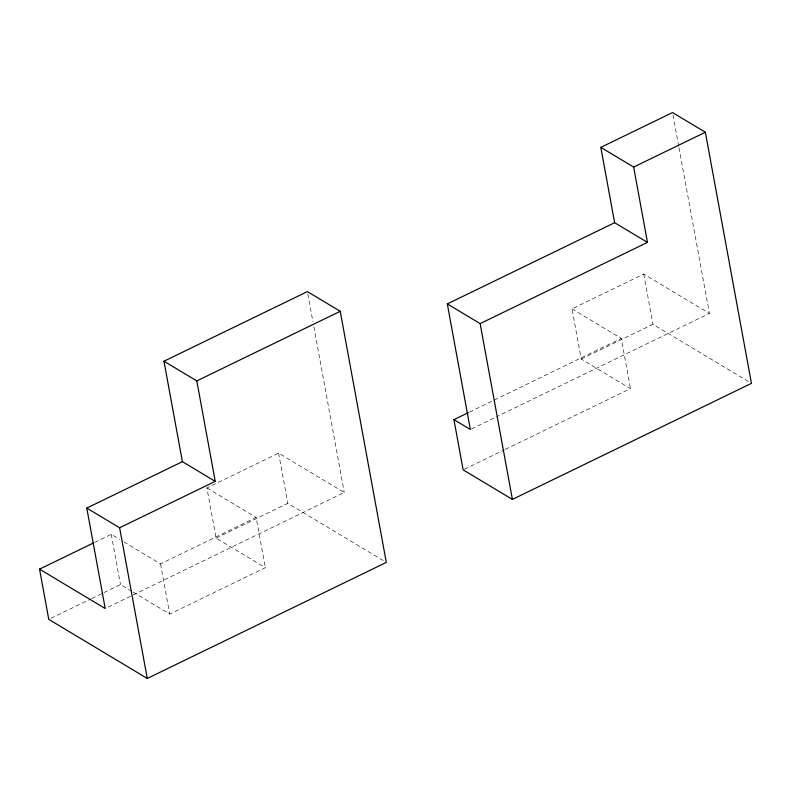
<?xml version="1.0" encoding="UTF-8"?>
<svg xmlns="http://www.w3.org/2000/svg" width="791" height="791" viewBox="0 0 791 791"><rect width="100%" height="100%" fill="white"/><g stroke="black" fill="none" stroke-linecap="round" stroke-linejoin="round"><path stroke-width="0.59" stroke-dasharray="3.96 2.97" d="M505.261 449.417L630.486 388.638L581.237 359.094L572.012 308.876L643.726 274.062L709.398 313.444L498.142 415.987M94.712 542.369L111.264 534.33L119.649 539.363M133.056 592.103L169.729 614.093L265.351 567.681L216.101 538.147L206.886 487.918L278.6 453.105L344.263 492.496L106.33 607.992M469.449 412.111L621.271 338.41L630.486 388.638M581.237 359.094L652.951 324.28L749.334 382.093M123.841 541.875L160.514 563.874L256.136 517.462L265.351 567.681M50.97 618.295L90.698 599.014M91.796 598.48L102.83 593.131M103.937 592.588L120.479 584.559L132.008 591.47M216.101 538.147L287.815 503.333L384.199 561.135M471.466 428.94L497.035 416.531M464.258 469.32L504.154 449.96M572.012 308.876L621.271 338.41M206.886 487.918L256.136 517.462M672.973 114.972L678.747 146.434M678.965 147.65L709.398 313.444M643.726 274.062L652.951 324.28M307.837 294.025L312.949 321.858M313.839 326.693L344.263 492.496M278.6 453.105L287.815 503.333M160.514 563.874L169.729 614.093M111.264 534.33L120.479 584.559"/><path stroke-width="1.19" d="M614.637 222.696L447.31 303.922L480.137 323.618L647.473 242.392L614.637 222.696L600.814 147.363L672.528 112.549L705.364 132.245L751.45 383.358L512.4 499.398L463.15 469.864L453.935 419.635L468.341 412.645M182.405 461.667L86.783 508.089L119.619 527.775L215.231 481.363L182.405 461.667L163.964 361.22L307.392 291.602L340.229 311.288L386.315 562.411L147.274 678.451L48.765 619.373L39.55 569.144L93.615 542.903M600.814 147.363L633.65 167.059L705.364 132.245M163.964 361.22L196.801 380.916L340.229 311.288M453.935 419.635L470.348 429.483L447.31 303.922M39.55 569.144L105.223 608.536L86.783 508.089M633.65 167.059L647.473 242.392M480.137 323.618L512.4 499.398M196.801 380.916L215.231 481.363M119.619 527.775L147.274 678.451"/></g></svg>
